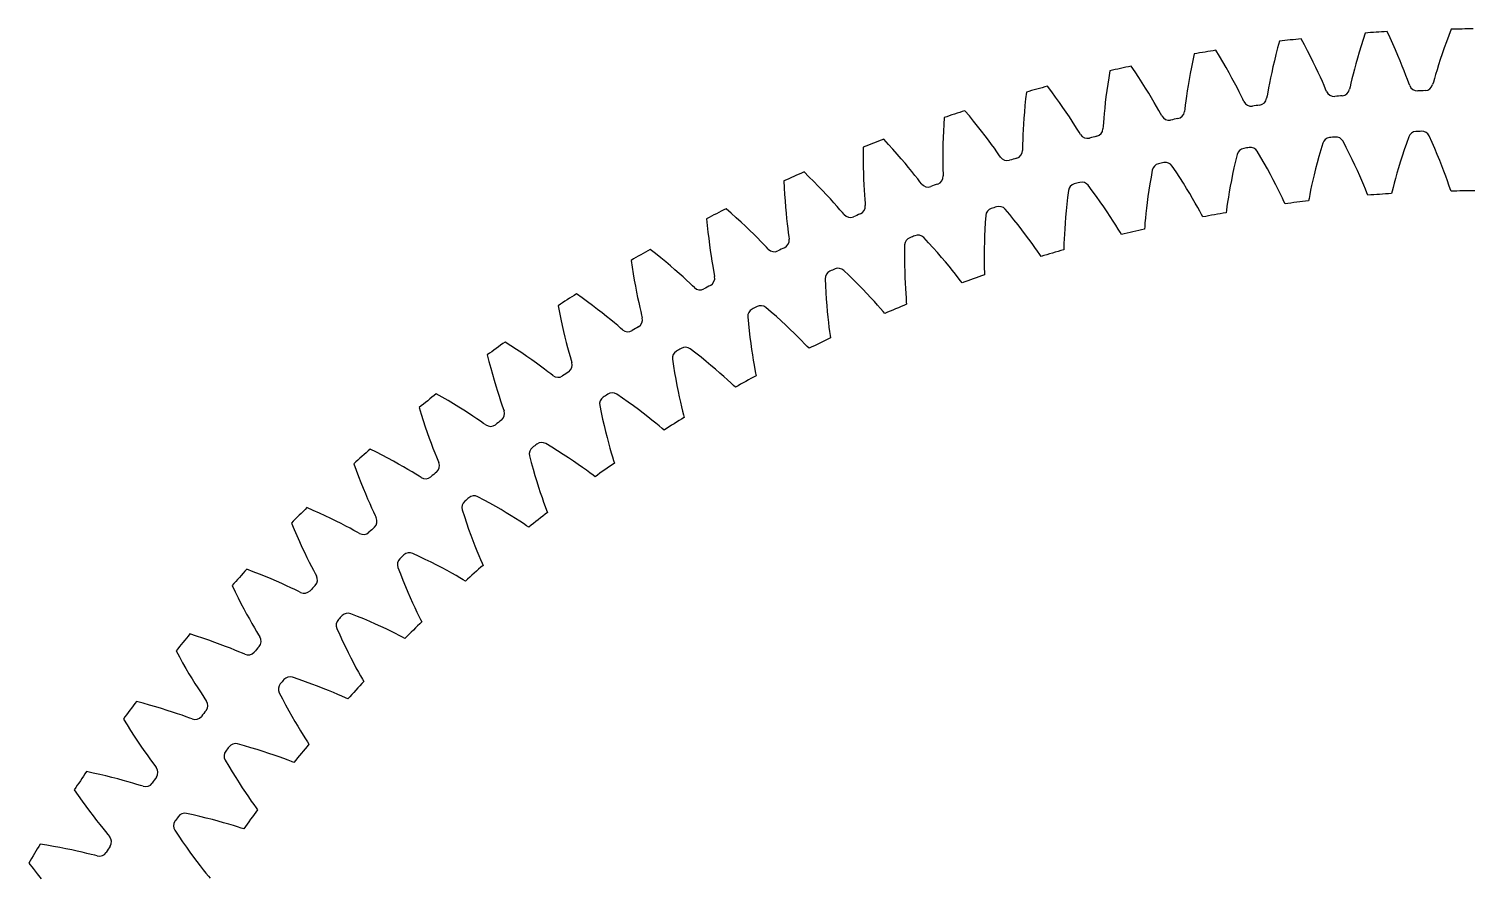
# Model space of a CAD drawing. Header units: millimetres. Extents: x -78 to 78, y -78 to 78.
# Drawn here: x -67.4 to -0.5, y 38.8 to 78.1 of the extents above; entities that cross this region are included whole.
import ezdxf

# ---------------------------------------------------------------- set-up
doc = ezdxf.new("R2010")
doc.units = ezdxf.units.MM

msp = doc.modelspace()

# ---------------------------------------------------------------- linework, layer by layer
at = {"layer": 'thin_ring_external'}
for p, q in [((-8.302713, 77.384402), (-8.454353, 77.666206)), ((-5.492479, 77.93169), (-5.591586, 77.62741)), ((-4.340589, 77.7074), (-4.477642, 77.996579)), ((-4.211136, 77.426407), (-4.340589, 77.7074)), ((-1.62059, 77.811659), (-1.728154, 77.521582)), ((-1.506076, 78.110482), (-1.62059, 77.811659)), ((-13.411935, 76.965159), (-13.479492, 76.652358)), ((-12.243176, 76.859517), (-12.409007, 77.133211)), ((-9.547994, 77.24064), (-9.625412, 76.941105)), ((-9.464553, 77.549583), (-9.547994, 77.24064)), ((-8.159081, 77.110385), (-8.302713, 77.384402)), ((-8.023526, 76.844857), (-8.159081, 77.110385)), ((-5.770371, 77.046816), (-5.850149, 76.772044)), ((-5.684198, 77.332219), (-5.770371, 77.046816)), ((-5.591586, 77.62741), (-5.684198, 77.332219)), ((-4.089316, 77.154303), (-4.211136, 77.426407)), ((-3.975192, 76.89193), (-4.089316, 77.154303)), ((-1.922491, 76.970611), (-2.009235, 76.711602)), ((-1.828787, 77.240951), (-1.922491, 76.970611)), ((-1.728154, 77.521582), (-1.828787, 77.240951)), ((-16.151698, 76.134114), (-16.331288, 76.398983)), ((-13.541515, 76.34926), (-13.598131, 76.056557)), ((-13.479492, 76.652358), (-13.541515, 76.34926)), ((-12.08574, 76.593192), (-12.243176, 76.859517)), ((-11.936804, 76.334931), (-12.08574, 76.593192)), ((-11.796517, 76.085565), (-11.936804, 76.334931)), ((-9.762544, 76.373187), (-9.822419, 76.106681)), ((-9.6969, 76.651674), (-9.762544, 76.373187)), ((-9.625412, 76.941105), (-9.6969, 76.651674)), ((-7.896155, 76.588653), (-8.023526, 76.844857)), ((-7.77713, 76.3428), (-7.896155, 76.588653)), ((-7.666702, 76.108599), (-7.77713, 76.3428)), ((-5.923554, 76.508943), (-5.990571, 76.258837)), ((-5.850149, 76.772044), (-5.923554, 76.508943)), ((-3.868877, 76.64032), (-3.975192, 76.89193)), ((-3.770551, 76.400786), (-3.868877, 76.64032)), ((-3.680516, 76.175067), (-3.770551, 76.400786)), ((-2.088936, 76.465244), (-2.161428, 76.233295)), ((-2.009235, 76.711602), (-2.088936, 76.465244)), ((-17.375823, 75.864098), (-17.422289, 75.558229)), ((-17.324326, 76.179941), (-17.375823, 75.864098)), ((-15.980869, 75.876175), (-16.151698, 76.134114)), ((-15.81894, 75.625856), (-15.980869, 75.876175)), ((-15.666103, 75.383979), (-15.81894, 75.625856)), ((-13.649469, 75.775082), (-13.695658, 75.505866)), ((-13.598131, 76.056557), (-13.649469, 75.775082)), ((-11.665094, 75.84611), (-11.796517, 76.085565)), ((-11.542852, 75.617853), (-11.665094, 75.84611)), ((-9.876579, 75.853479), (-9.925037, 75.615347)), ((-9.822419, 76.106681), (-9.876579, 75.853479)), ((-7.565259, 75.887772), (-7.666702, 76.108599)), ((-7.473439, 75.682747), (-7.565259, 75.887772)), ((-7.392374, 75.497294), (-7.473439, 75.682747)), ((-6.105021, 75.805403), (-6.151813, 75.60849)), ((-6.051125, 76.023489), (-6.105021, 75.805403)), ((-5.990571, 76.258837), (-6.051125, 76.023489)), ((-3.599284, 75.965621), (-3.680516, 76.175067)), ((-3.527794, 75.776271), (-3.599284, 75.965621)), ((-3.468074, 75.614136), (-3.527794, 75.776271)), ((-2.330308, 75.657748), (-2.363647, 75.544014)), ((-2.283174, 75.823978), (-2.330308, 75.657748)), ((-2.226389, 76.018245), (-2.283174, 75.823978)), ((-2.161428, 76.233295), (-2.226389, 76.018245)), ((-21.191521, 75.195978), (-21.226824, 74.877918)), ((-20.018082, 75.210086), (-20.210962, 75.46544)), ((-19.834305, 74.961206), (-20.018082, 75.210086)), ((-19.659806, 74.719482), (-19.834305, 74.961206)), ((-17.500785, 74.979287), (-17.533167, 74.708064)), ((-17.463886, 75.263017), (-17.500785, 74.979287)), ((-17.422289, 75.558229), (-17.463886, 75.263017)), ((-15.522625, 75.151547), (-15.666103, 75.383979)), ((-15.388887, 74.929829), (-15.522625, 75.151547)), ((-13.773055, 75.009933), (-13.804427, 74.787487)), ((-13.736819, 75.250229), (-13.773055, 75.009933)), ((-13.695658, 75.505866), (-13.736819, 75.250229)), ((-11.430266, 75.402494), (-11.542852, 75.617853)), ((-11.328096, 75.202425), (-11.430266, 75.402494)), ((-11.237667, 75.021353), (-11.328096, 75.202425)), ((-11.161723, 74.866154), (-11.237667, 75.021353)), ((-10.034337, 75.025577), (-10.055904, 74.909036)), ((-10.004403, 75.195748), (-10.034337, 75.025577)), ((-9.967726, 75.394793), (-10.004403, 75.195748)), ((-9.925037, 75.615347), (-9.967726, 75.394793)), ((-7.324453, 75.33842), (-7.392374, 75.497294)), ((-7.276899, 75.229859), (-7.324453, 75.33842)), ((-6.190397, 75.44007), (-6.217886, 75.324782)), ((-6.151813, 75.60849), (-6.190397, 75.44007)), ((-3.426126, 75.503288), (-3.468074, 75.614136)), ((-23.832242, 74.089844), (-24.037908, 74.335016)), ((-21.257611, 74.570075), (-21.284079, 74.273124)), ((-21.226824, 74.877918), (-21.257611, 74.570075)), ((-19.494818, 74.485724), (-19.659806, 74.719482)), ((-19.339659, 74.260921), (-19.494818, 74.485724)), ((-17.561221, 74.450659), (-17.58514, 74.208826)), ((-17.533167, 74.708064), (-17.561221, 74.450659)), ((-15.265452, 74.7205), (-15.388887, 74.929829)), ((-15.1532, 74.525908), (-15.265452, 74.7205)), ((-15.053643, 74.34969), (-15.1532, 74.525908)), ((-14.969873, 74.198572), (-15.053643, 74.34969)), ((-13.852099, 74.415351), (-13.867686, 74.297861)), ((-13.830892, 74.586828), (-13.852099, 74.415351)), ((-13.804427, 74.787487), (-13.830892, 74.586828)), ((-11.108688, 74.760163), (-11.161723, 74.866154)), ((-25.022445, 73.69639), (-25.037474, 73.387377)), ((-25.003429, 74.015837), (-25.022445, 73.69639)), ((-23.635996, 73.850672), (-23.832242, 74.089844)), ((-23.449382, 73.618173), (-23.635996, 73.850672)), ((-23.272673, 73.393145), (-23.449382, 73.618173)), ((-21.324935, 73.715358), (-21.339809, 73.456856)), ((-21.306443, 73.987881), (-21.324935, 73.715358)), ((-21.284079, 74.273124), (-21.306443, 73.987881)), ((-19.194775, 74.046322), (-19.339659, 74.260921)), ((-19.060812, 73.843568), (-19.194775, 74.046322)), ((-18.93877, 73.654962), (-19.060812, 73.843568)), ((-18.830346, 73.484057), (-18.93877, 73.654962)), ((-17.621298, 73.783321), (-17.633721, 73.610984)), ((-17.605113, 73.985069), (-17.621298, 73.783321)), ((-17.58514, 74.208826), (-17.605113, 73.985069)), ((-14.911496, 74.095426), (-14.969873, 74.198572)), ((-27.584225, 72.776309), (-27.802142, 73.01066)), ((-25.048745, 73.089461), (-25.056515, 72.803448)), ((-25.037474, 73.387377), (-25.048745, 73.089461)), ((-23.106239, 73.176558), (-23.272673, 73.393145)), ((-22.950585, 72.969636), (-23.106239, 73.176558)), ((-22.806444, 72.773987), (-22.950585, 72.969636)), ((-21.35987, 72.989632), (-21.365733, 72.787321)), ((-21.351348, 73.214118), (-21.35987, 72.989632)), ((-21.339809, 73.456856), (-21.351348, 73.214118)), ((-18.738969, 73.337413), (-18.830346, 73.484057)), ((-18.675401, 73.237383), (-18.738969, 73.337413)), ((-17.633721, 73.610984), (-17.643289, 73.492852)), ((-28.750106, 72.642598), (-28.752786, 72.322596)), ((-28.752786, 72.322596), (-28.752017, 72.013219)), ((-27.376024, 72.54747), (-27.584225, 72.776309)), ((-27.177781, 72.324803), (-27.376024, 72.54747)), ((-26.989813, 72.109091), (-27.177781, 72.324803)), ((-25.061067, 72.530337), (-25.062723, 72.271412)), ((-25.056515, 72.803448), (-25.061067, 72.530337)), ((-22.674932, 72.591858), (-22.806444, 72.773987)), ((-22.557922, 72.426713), (-22.674932, 72.591858)), ((-22.459177, 72.284926), (-22.557922, 72.426713)), ((-22.390585, 72.188272), (-22.459177, 72.284926)), ((-21.36934, 72.614575), (-21.372863, 72.496107)), ((-21.365733, 72.787321), (-21.36934, 72.614575)), ((-28.752017, 72.013219), (-28.748062, 71.715116)), ((-28.748062, 71.715116), (-28.741218, 71.429079)), ((-26.812536, 71.901285), (-26.989813, 72.109091)), ((-26.646521, 71.702581), (-26.812536, 71.901285)), ((-26.492578, 71.514547), (-26.646521, 71.702581)), ((-25.062723, 72.271412), (-25.061853, 72.028401)), ((-25.061853, 72.028401), (-25.058901, 71.803773)), ((-25.058901, 71.803773), (-25.054426, 71.601427)), ((-32.421777, 71.079842), (-32.408115, 70.760121)), ((-31.264245, 71.27291), (-31.493844, 71.495828)), ((-31.04463, 71.055), (-31.264245, 71.27291)), ((-30.835277, 70.842746), (-31.04463, 71.055)), ((-28.741218, 71.429079), (-28.731819, 71.156092)), ((-28.731819, 71.156092), (-28.720251, 70.897421)), ((-26.351937, 71.339371), (-26.492578, 71.514547)), ((-26.226648, 71.180415), (-26.351937, 71.339371)), ((-26.120792, 71.043855), (-26.226648, 71.180415)), ((-26.047353, 70.95083), (-26.120792, 71.043855)), ((-25.054426, 71.601427), (-25.049208, 71.428722)), ((-25.049208, 71.428722), (-25.046678, 71.310229)), ((-32.408115, 70.760121), (-32.391549, 70.451186)), ((-32.391549, 70.451186), (-32.372378, 70.153675)), ((-30.636539, 70.636913), (-30.835277, 70.842746)), ((-30.448883, 70.43843), (-30.636539, 70.636913)), ((-30.272938, 70.248462), (-30.448883, 70.43843)), ((-28.720251, 70.897421), (-28.706974, 70.654771)), ((-28.706974, 70.654771), (-28.692557, 70.430587)), ((-28.692557, 70.430587), (-28.677755, 70.228733)), ((-34.862699, 69.583567), (-35.103381, 69.794472)), ((-32.372378, 70.153675), (-32.350938, 69.868361)), ((-32.350938, 69.868361), (-32.327612, 69.596209)), ((-30.109595, 70.068533), (-30.272938, 70.248462)), ((-29.960193, 69.900767), (-30.109595, 70.068533)), ((-29.826951, 69.748416), (-29.960193, 69.900767)), ((-29.71426, 69.617439), (-29.826951, 69.748416)), ((-29.636168, 69.528285), (-29.71426, 69.617439)), ((-28.677755, 70.228733), (-28.663726, 70.05652)), ((-28.663726, 70.05652), (-28.655149, 69.938311)), ((-36.008864, 69.331648), (-35.978894, 69.013041)), ((-35.978894, 69.013041), (-35.946576, 68.705355)), ((-34.632245, 69.377156), (-34.862699, 69.583567)), ((-34.412327, 69.175868), (-34.632245, 69.377156)), ((-34.203339, 68.980451), (-34.412327, 69.175868)), ((-34.005792, 68.791809), (-34.203339, 68.980451)), ((-32.327612, 69.596209), (-32.302852, 69.338466)), ((-32.302852, 69.338466), (-32.277202, 69.096811)), ((-32.277202, 69.096811), (-32.251356, 68.873656)), ((-35.946576, 68.705355), (-35.912239, 68.409211)), ((-35.912239, 68.409211), (-35.876258, 68.125363)), ((-33.820377, 68.611072), (-34.005792, 68.791809)), ((-33.64806, 68.439719), (-33.820377, 68.611072)), ((-33.490286, 68.2798), (-33.64806, 68.439719)), ((-33.349439, 68.134452), (-33.490286, 68.2798)), ((-32.251356, 68.873656), (-32.226268, 68.67282)), ((-32.226268, 68.67282), (-32.203463, 68.501548)), ((-32.203463, 68.501548), (-32.188861, 68.383932)), ((-38.370201, 67.712689), (-38.621338, 67.911029)), ((-38.129508, 67.518314), (-38.370201, 67.712689)), ((-35.876258, 68.125363), (-35.839066, 67.854758)), ((-35.839066, 67.854758), (-35.801178, 67.598615)), ((-35.801178, 67.598615), (-35.763222, 67.358585)), ((-33.230207, 68.0094), (-33.349439, 68.134452)), ((-33.147664, 67.924349), (-33.230207, 68.0094)), ((-39.502007, 67.402574), (-39.455809, 67.085914)), ((-39.455809, 67.085914), (-39.407822, 66.780279)), ((-37.899599, 67.328518), (-38.129508, 67.518314)), ((-37.680905, 67.144027), (-37.899599, 67.328518)), ((-37.473984, 66.965718), (-37.680905, 67.144027)), ((-37.279582, 66.794684), (-37.473984, 66.965718)), ((-35.763222, 67.358585), (-35.726016, 67.13704)), ((-35.726016, 67.13704), (-35.690705, 66.937748)), ((-35.690705, 66.937748), (-35.659185, 66.767864)), ((-39.407822, 66.780279), (-39.358408, 66.486274)), ((-39.358408, 66.486274), (-39.307981, 66.204635)), ((-37.09874, 66.632353), (-37.279582, 66.794684)), ((-36.933007, 66.480699), (-37.09874, 66.632353)), ((-36.784922, 66.342732), (-36.933007, 66.480699)), ((-36.659461, 66.223931), (-36.784922, 66.342732)), ((-35.659185, 66.767864), (-35.638597, 66.651146)), ((-41.7776, 65.665157), (-42.038536, 65.850415)), ((-41.527295, 65.483325), (-41.7776, 65.665157)), ((-39.307981, 66.204635), (-39.257021, 65.936281)), ((-39.257021, 65.936281), (-39.206102, 65.682408)), ((-39.206102, 65.682408), (-39.155941, 65.444628)), ((-36.572683, 66.143206), (-36.659461, 66.223931)), ((-42.892095, 65.297656), (-42.829787, 64.983767)), ((-42.829787, 64.983767), (-42.766257, 64.680982)), ((-41.287995, 65.305516), (-41.527295, 65.483325)), ((-41.060166, 65.132432), (-41.287995, 65.305516)), ((-40.844411, 64.964921), (-41.060166, 65.132432)), ((-40.641529, 64.804037), (-40.844411, 64.964921)), ((-39.155941, 65.444628), (-39.107471, 65.225272)), ((-39.107471, 65.225272), (-39.06203, 65.028043)), ((-39.06203, 65.028043), (-39.021876, 64.85999)), ((-42.766257, 64.680982), (-42.701896, 64.389883)), ((-42.701896, 64.389883), (-42.637154, 64.111186)), ((-40.452635, 64.651152), (-40.641529, 64.804037)), ((-40.279374, 64.508158), (-40.452635, 64.651152)), ((-40.124438, 64.377932), (-40.279374, 64.508158)), ((-39.993074, 64.265692), (-40.124438, 64.377932)), ((-39.902287, 64.189503), (-39.993074, 64.265692)), ((-39.021876, 64.85999), (-38.995356, 64.744476)), ((-45.076005, 63.446311), (-45.34606, 63.618004)), ((-42.637154, 64.111186), (-42.572558, 63.845784)), ((-42.572558, 63.845784), (-42.508743, 63.594842)), ((-42.508743, 63.594842), (-42.446506, 63.359934)), ((-46.170282, 63.022383), (-46.092028, 62.712085)), ((-44.816743, 63.277498), (-45.076005, 63.446311)), ((-44.568676, 63.112139), (-44.816743, 63.277498)), ((-44.332306, 62.950914), (-44.568676, 63.112139)), ((-44.108279, 62.794638), (-44.332306, 62.950914)), ((-42.446506, 63.359934), (-42.386898, 63.143339)), ((-42.386898, 63.143339), (-42.331446, 62.948687)), ((-42.331446, 62.948687), (-42.282764, 62.782904)), ((-46.092028, 62.712085), (-46.01312, 62.412939)), ((-46.01312, 62.412939), (-45.933979, 62.125506)), ((-43.897448, 62.644323), (-44.108279, 62.794638)), ((-43.700993, 62.501282), (-43.897448, 62.644323)), ((-43.520657, 62.367322), (-43.700993, 62.501282)), ((-43.359273, 62.245177), (-43.520657, 62.367322)), ((-43.222349, 62.139791), (-43.359273, 62.245177)), ((-42.282764, 62.782904), (-42.25038, 62.668894)), ((-45.933979, 62.125506), (-45.855091, 61.850478)), ((-45.855091, 61.850478), (-45.777028, 61.588721)), ((-45.777028, 61.588721), (-45.700483, 61.341364)), ((-43.127791, 62.068337), (-43.222349, 62.139791)), ((-48.256812, 61.061942), (-48.535282, 61.219621)), ((-47.989268, 60.906586), (-48.256812, 61.061942)), ((-47.733082, 60.75411), (-47.989268, 60.906586)), ((-45.700483, 61.341364), (-45.626332, 61.109941)), ((-45.626332, 61.109941), (-45.555744, 60.896672)), ((-49.328015, 60.582692), (-49.23402, 60.276794)), ((-49.23402, 60.276794), (-49.13994, 59.982067)), ((-47.488788, 60.605165), (-47.733082, 60.75411)), ((-47.257074, 60.460531), (-47.488788, 60.605165)), ((-47.038842, 60.321177), (-47.257074, 60.460531)), ((-46.83534, 60.188354), (-47.038842, 60.321177)), ((-45.555744, 60.896672), (-45.490425, 60.705105)), ((-45.490425, 60.705105), (-45.433341, 60.542024)), ((-45.433341, 60.542024), (-45.395178, 60.429817)), ((-49.13994, 59.982067), (-49.046226, 59.699051)), ((-49.046226, 59.699051), (-48.953398, 59.428409)), ((-46.648399, 60.063777), (-46.83534, 60.188354)), ((-46.480989, 59.950031), (-46.648399, 60.063777)), ((-46.338863, 59.851774), (-46.480989, 59.950031)), ((-46.24078, 59.785242), (-46.338863, 59.851774)), ((-48.953398, 59.428409), (-48.862071, 59.17098)), ((-48.862071, 59.17098), (-48.772996, 58.927854)), ((-48.772996, 58.927854), (-48.687125, 58.700519)), ((-51.311723, 58.518268), (-51.597881, 58.661523)), ((-51.036596, 58.376776), (-51.311723, 58.518268)), ((-50.772957, 58.23758), (-51.036596, 58.376776)), ((-50.521378, 58.101303), (-50.772957, 58.23758)), ((-48.687125, 58.700519), (-48.605739, 58.491132)), ((-48.605739, 58.491132), (-48.530724, 58.303151)), ((-48.530724, 58.303151), (-48.465388, 58.143197)), ((-52.357058, 57.984947), (-52.247566, 57.684248)), ((-52.247566, 57.684248), (-52.13856, 57.394709)), ((-50.282581, 57.968689), (-50.521378, 58.101303)), ((-50.057518, 57.840661), (-50.282581, 57.968689)), ((-49.847499, 57.718402), (-50.057518, 57.840661)), ((-49.654441, 57.603532), (-49.847499, 57.718402)), ((-49.481441, 57.498483), (-49.654441, 57.603532)), ((-48.465388, 58.143197), (-48.421544, 58.033085)), ((-52.13856, 57.394709), (-52.030517, 57.116847)), ((-52.030517, 57.116847), (-51.923991, 56.851299)), ((-49.334484, 57.407611), (-49.481441, 57.498483)), ((-49.233131, 57.346174), (-49.334484, 57.407611)), ((-51.923991, 56.851299), (-51.819639, 56.598868)), ((-51.819639, 56.598868), (-51.718266, 56.360608)), ((-51.718266, 56.360608), (-51.620899, 56.137954)), ((-54.232768, 55.821928), (-54.525867, 55.950384)), ((-53.950774, 55.694668), (-54.232768, 55.821928)), ((-53.680372, 55.569115), (-53.950774, 55.694668)), ((-53.422163, 55.445861), (-53.680372, 55.569115)), ((-51.620899, 56.137954), (-51.528927, 55.932996)), ((-51.528927, 55.932996), (-51.444412, 55.74909)), ((-51.444412, 55.74909), (-51.370993, 55.592681)), ((-51.370993, 55.592681), (-51.321585, 55.484951)), ((-55.249507, 55.235927), (-55.124804, 54.941211)), ((-55.124804, 54.941211), (-55.001156, 54.657615)), ((-53.176905, 55.325614), (-53.422163, 55.445861)), ((-52.945599, 55.209244), (-53.176905, 55.325614)), ((-52.729612, 55.097869), (-52.945599, 55.209244)), ((-52.53094, 54.993006), (-52.729612, 55.097869)), ((-52.352802, 54.896928), (-52.53094, 54.993006)), ((-52.201396, 54.813678), (-52.352802, 54.896928)), ((-55.001156, 54.657615), (-54.879067, 54.385632)), ((-54.879067, 54.385632), (-54.75912, 54.12587)), ((-52.097039, 54.757496), (-52.201396, 54.813678)), ((-54.75912, 54.12587), (-54.642015, 53.879097)), ((-54.642015, 53.879097), (-54.528608, 53.646323)), ((-54.528608, 53.646323), (-54.42, 53.428931)), ((-57.012325, 52.979954), (-57.311601, 53.093277)), ((-56.724201, 52.867259), (-57.012325, 52.979954)), ((-54.42, 53.428931), (-54.317683, 53.228937)), ((-54.317683, 53.228937), (-54.223887, 53.049586)), ((-54.223887, 53.049586), (-54.142578, 52.89713)), ((-54.142578, 52.89713), (-54.087734, 52.792063)), ((-57.997816, 52.342802), (-57.858228, 52.054838)), ((-56.447741, 52.755677), (-56.724201, 52.867259)), ((-56.183575, 52.645768), (-56.447741, 52.755677)), ((-55.932498, 52.538201), (-56.183575, 52.645768)), ((-55.695551, 52.433793), (-55.932498, 52.538201)), ((-55.474159, 52.333591), (-55.695551, 52.433793)), ((-55.270392, 52.23901), (-55.474159, 52.333591)), ((-55.087581, 52.152152), (-55.270392, 52.23901)), ((-57.858228, 52.054838), (-57.720261, 51.777926)), ((-57.720261, 51.777926), (-57.584443, 51.512532)), ((-54.932122, 52.076743), (-55.087581, 52.152152)), ((-54.825032, 52.025963), (-54.932122, 52.076743)), ((-57.584443, 51.512532), (-57.451389, 51.259232)), ((-57.451389, 51.259232), (-57.321836, 51.018761)), ((-57.321836, 51.018761), (-57.196692, 50.792082)), ((-57.196692, 50.792082), (-57.077125, 50.580519)), ((-57.077125, 50.580519), (-56.96473, 50.38601)), ((-56.96473, 50.38601), (-56.861899, 50.211682)), ((-56.861899, 50.211682), (-56.772911, 50.063576)), ((-59.643143, 49.999761), (-59.947815, 50.097655)), ((-59.349641, 49.901926), (-59.643143, 49.999761)), ((-59.067845, 49.804605), (-59.349641, 49.901926)), ((-58.798411, 49.708328), (-59.067845, 49.804605)), ((-58.542169, 49.613721), (-58.798411, 49.708328)), ((-58.3002, 49.521548), (-58.542169, 49.613721)), ((-56.772911, 50.063576), (-56.712773, 49.961447)), ((-60.594816, 49.313121), (-60.440706, 49.03266)), ((-60.440706, 49.03266), (-60.28878, 48.763154)), ((-58.07398, 49.432782), (-58.3002, 49.521548)), ((-57.86565, 49.348728), (-58.07398, 49.432782)), ((-57.678642, 49.271318), (-57.86565, 49.348728)), ((-57.519535, 49.203945), (-57.678642, 49.271318)), ((-57.409992, 49.158699), (-57.519535, 49.203945)), ((-60.28878, 48.763154), (-60.139588, 48.505041)), ((-60.139588, 48.505041), (-59.993774, 48.258865)), ((-59.993774, 48.258865), (-59.852111, 48.025323)), ((-59.852111, 48.025323), (-59.715556, 47.805329)), ((-59.715556, 47.805329), (-59.585342, 47.600147)), ((-59.585342, 47.600147), (-59.463162, 47.411631)), ((-62.11836, 46.889125), (-62.427633, 46.971335)), ((-61.820245, 46.806403), (-62.11836, 46.889125)), ((-59.463162, 47.411631), (-59.351564, 47.242782)), ((-59.351564, 47.242782), (-59.25513, 47.099413)), ((-59.25513, 47.099413), (-59.189856, 47.000488)), ((-61.533847, 46.723598), (-61.820245, 46.806403)), ((-61.259848, 46.641205), (-61.533847, 46.723598)), ((-60.99911, 46.559805), (-61.259848, 46.641205)), ((-60.752751, 46.480108), (-60.99911, 46.559805)), ((-60.522293, 46.403007), (-60.752751, 46.480108)), ((-60.309943, 46.329701), (-60.522293, 46.403007)), ((-60.119226, 46.261941), (-60.309943, 46.329701)), ((-59.956887, 46.202779), (-60.119226, 46.261941)), ((-59.845176, 46.163186), (-59.956887, 46.202779)), ((-63.033731, 46.154787), (-62.865501, 45.882561)), ((-62.865501, 45.882561), (-62.700012, 45.621164)), ((-62.700012, 45.621164), (-62.537835, 45.371006)), ((-62.537835, 45.371006), (-62.379642, 45.132597)), ((-62.379642, 45.132597), (-62.226239, 44.906592)), ((-62.226239, 44.906592), (-62.078629, 44.693858)), ((-62.078629, 44.693858), (-61.938109, 44.495593)), ((-61.938109, 44.495593), (-61.806462, 44.313561)), ((-61.806462, 44.313561), (-61.686388, 44.15063)), ((-64.431516, 43.656161), (-64.744584, 43.722471)), ((-64.129567, 43.588769), (-64.431516, 43.656161)), ((-63.839314, 43.520695), (-64.129567, 43.588769)), ((-63.561466, 43.4524), (-63.839314, 43.520695)), ((-61.686388, 44.15063), (-61.582759, 44.012372)), ((-61.582759, 44.012372), (-61.512519, 43.916909)), ((-65.308198, 42.876041), (-65.126287, 42.61276)), ((-63.296911, 43.384419), (-63.561466, 43.4524)), ((-63.046804, 43.317405), (-63.296911, 43.384419)), ((-62.81271, 43.252173), (-63.046804, 43.317405)), ((-62.596894, 43.189805), (-62.81271, 43.252173)), ((-62.402966, 43.131872), (-62.596894, 43.189805)), ((-62.237818, 43.081076), (-62.402966, 43.131872)), ((-62.124232, 43.047239), (-62.237818, 43.081076)), ((-65.126287, 42.61276), (-64.947667, 42.360154)), ((-64.947667, 42.360154), (-64.772929, 42.118603)), ((-64.772929, 42.118603), (-64.602768, 41.888582)), ((-64.602768, 41.888582), (-64.438026, 41.670705)), ((-64.438026, 41.670705), (-64.279746, 41.465786)), ((-64.279746, 41.465786), (-64.129285, 41.274954)), ((-64.129285, 41.274954), (-63.988516, 41.099882)), ((-63.988516, 41.099882), (-63.860279, 40.943295)), ((-63.860279, 40.943295), (-63.749726, 40.810508)), ((-66.576579, 40.309302), (-66.892623, 40.359541)), ((-66.271582, 40.257416), (-66.576579, 40.309302)), ((-65.978232, 40.204252), (-66.271582, 40.257416)), ((-65.697259, 40.150232), (-65.978232, 40.204252)), ((-63.749726, 40.810508), (-63.674703, 40.718756)), ((-67.412283, 39.485437), (-67.217167, 39.231788)), ((-65.429578, 40.095849), (-65.697259, 40.150232)), ((-65.176376, 40.041693), (-65.429578, 40.095849)), ((-64.939256, 39.988499), (-65.176376, 40.041693)), ((-64.720537, 39.937232), (-64.939256, 39.988499)), ((-64.523904, 39.889276), (-64.720537, 39.937232)), ((-64.356378, 39.84698), (-64.523904, 39.889276)), ((-64.241212, 39.818986), (-64.356378, 39.84698)), ((-67.217167, 39.231788), (-67.025881, 38.988631)), ((-67.025881, 38.988631), (-66.839037, 38.756317))]:
    msp.add_line(p, q, dxfattribs=at)
for centre, radius, start, end in [((0, 0), 78.125, 96.21247, 96.958262), ((0, 0), 78.125, 93.28564, 94.031433), ((0, 0), 78.125, 90.358811, 91.104604), ((0, 0), 78.125, 99.139299, 99.885091), ((0, 0), 78.125, 102.066128, 102.811921), ((0, 0), 78.125, 104.992957, 105.73875), ((-6.928938, 75.369672), 0.375, 201.890632, 275.252592), ((0, 0), 75.3125, 94.991311, 95.252592), ((-6.585165, 75.400486), 0.375, 274.991311, 348.353271), ((-3.071479, 75.625152), 0.375, 198.963802, 272.325762), ((0, 0), 75.3125, 92.064482, 92.325762), ((-2.726582, 75.638373), 0.375, 272.064482, 345.426442), ((0, 0), 78.125, 107.919787, 108.665579), ((-14.240771, 74.335712), 0.375, 280.844969, 354.206929), ((-10.76832, 74.917561), 0.375, 204.817461, 278.179421), ((0, 0), 75.3125, 97.91814, 98.179421), ((-10.426569, 74.965888), 0.375, 277.91814, 351.2801), ((-14.579608, 74.269999), 0.375, 207.74429, 281.10625), ((0, 0), 75.3125, 100.844969, 101.10625), ((0, 0), 78.125, 110.846616, 111.592408), ((-18.35286, 73.428674), 0.375, 210.671119, 284.033079), ((0, 0), 75.3125, 103.771799, 104.033079), ((-18.01782, 73.511603), 0.375, 283.771799, 357.133759), ((-21.747863, 72.495711), 0.375, 286.698628, 0.060588), ((-22.078232, 72.395783), 0.375, 213.597949, 286.959909), ((0, 0), 75.3125, 106.698628, 106.959909), ((0, 0), 78.125, 113.773445, 114.519238), ((-25.746004, 71.174019), 0.375, 216.524778, 289.886738), ((-25.421168, 71.290686), 0.375, 289.625457, 2.987417), ((0, 0), 75.3125, 109.625457, 109.886738), ((0, 0), 78.125, 116.700274, 117.446067), ((-29.028153, 69.899671), 0.375, 292.552286, 5.914247), ((-29.346607, 69.76657), 0.375, 219.451607, 292.813567), ((0, 0), 75.3125, 112.552286, 112.813567), ((-32.559406, 68.326296), 0.375, 295.479116, 8.841076), ((0, 0), 78.125, 119.627104, 120.372896), ((-32.870649, 68.177108), 0.375, 222.378436, 295.740397), ((0, 0), 75.3125, 115.479116, 115.740397), ((-36.005715, 66.574666), 0.375, 298.405945, 11.767905), ((0, 0), 78.125, 122.553933, 123.299726), ((-36.308934, 66.40978), 0.375, 225.305266, 298.667226), ((0, 0), 75.3125, 118.405945, 118.667226), ((0, 0), 75.3125, 121.332774, 121.594055), ((-39.35809, 64.64935), 0.375, 301.332774, 14.694734), ((0, 0), 78.125, 125.480762, 126.226555), ((-39.652494, 64.469197), 0.375, 228.232095, 301.594055), ((0, 0), 75.3125, 124.259603, 124.520884), ((-42.607784, 62.555371), 0.375, 304.259603, 17.621564), ((-42.892605, 62.360421), 0.375, 231.158924, 304.520884), ((0, 0), 78.125, 128.407592, 129.153384), ((-45.746319, 60.298192), 0.375, 307.186433, 20.548393), ((-46.020814, 60.088953), 0.375, 234.085753, 307.447714), ((0, 0), 75.3125, 127.186433, 127.447714), ((0, 0), 78.125, 131.334421, 132.080213), ((0, 0), 75.3125, 130.113262, 130.374543), ((-48.765507, 57.883703), 0.375, 310.113262, 23.475222), ((-49.028961, 57.66072), 0.375, 237.012583, 310.374543), ((0, 0), 78.125, 134.26125, 135.007043), ((0, 0), 75.3125, 133.040091, 133.301372), ((-51.657471, 55.318201), 0.375, 313.040091, 26.402051), ((-51.909196, 55.082057), 0.375, 239.939412, 313.301372), ((0, 0), 78.125, 137.188079, 137.933872), ((0, 0), 75.3125, 135.966921, 136.228201), ((-54.414667, 52.60838), 0.375, 315.966921, 29.328881), ((-54.654006, 52.359692), 0.375, 242.866241, 316.228201), ((0, 0), 78.125, 140.114909, 140.860701), ((-57.029901, 49.76131), 0.375, 318.89375, 32.25571), ((-57.25623, 49.500725), 0.375, 245.793071, 319.155031), ((0, 0), 75.3125, 138.89375, 139.155031), ((0, 0), 78.125, 143.041738, 143.78753), ((-59.496351, 46.784419), 0.375, 321.820579, 35.182539), ((-59.709079, 46.512618), 0.375, 248.7199, 322.08186), ((0, 0), 75.3125, 141.820579, 142.08186), ((0, 0), 78.125, 145.968567, 146.71436), ((-61.807582, 43.685472), 0.375, 324.747408, 38.109368), ((-62.006153, 43.403163), 0.375, 251.646729, 325.008689), ((0, 0), 75.3125, 144.747408, 145.008689), ((0, 0), 78.125, 148.895396, 149.641189), ((0, 0), 75.3125, 147.674238, 147.935518), ((-63.957563, 40.472555), 0.375, 327.674238, 41.036198), ((-64.141461, 40.180475), 0.375, 254.573558, 327.935518)]:
    msp.add_arc(centre, radius, start, end, dxfattribs=at)
at = {"layer": 'thin_ring_internal'}
for p, q in [((-3.472448, 73.12698), (-3.580806, 72.820222)), ((-2.392485, 72.868944), (-2.525592, 73.165802)), ((-11.426633, 72.312137), (-11.500892, 71.995392)), ((-10.324971, 72.173416), (-10.489658, 72.453987)), ((-7.552118, 72.516015), (-7.638089, 72.21313)), ((-7.460673, 72.828233), (-7.552118, 72.516015)), ((-6.368231, 72.629557), (-6.51735, 72.918703)), ((-6.22626, 72.348533), (-6.368231, 72.629557)), ((-6.09264, 72.076246), (-6.22626, 72.348533)), ((-3.683189, 72.522484), (-3.778488, 72.234538)), ((-3.580806, 72.820222), (-3.683189, 72.522484)), ((-2.266073, 72.580586), (-2.392485, 72.868944)), ((-2.147521, 72.301408), (-2.266073, 72.580586)), ((-2.036861, 72.032269), (-2.147521, 72.301408)), ((-14.250898, 71.50188), (-14.430661, 71.773039)), ((-11.570194, 71.688264), (-11.633522, 71.391642)), ((-11.500892, 71.995392), (-11.570194, 71.688264)), ((-10.167866, 71.900564), (-10.324971, 72.173416)), ((-10.019576, 71.635979), (-10.167866, 71.900564)), ((-9.880224, 71.380514), (-10.019576, 71.635979)), ((-7.790504, 71.638709), (-7.85711, 71.369086)), ((-7.717521, 71.92041), (-7.790504, 71.638709)), ((-7.638089, 72.21313), (-7.717521, 71.92041)), ((-5.967447, 71.813552), (-6.09264, 72.076246)), ((-5.850809, 71.561502), (-5.967447, 71.813552)), ((-3.947976, 71.69166), (-4.022159, 71.439133)), ((-3.866745, 71.957244), (-3.947976, 71.69166)), ((-3.778488, 72.234538), (-3.866745, 71.957244)), ((-1.934161, 71.774227), (-2.036861, 72.032269)), ((-1.839554, 71.52862), (-1.934161, 71.774227)), ((-15.467769, 70.949452), (-15.514804, 70.649815)), ((-15.415342, 71.259906), (-15.467769, 70.949452)), ((-15.358492, 71.580234), (-15.415342, 71.259906)), ((-14.079127, 71.238015), (-14.250898, 71.50188)), ((-13.916609, 70.981923), (-14.079127, 71.238015)), ((-13.763515, 70.734449), (-13.916609, 70.981923)), ((-11.691012, 71.106377), (-11.742796, 70.833518)), ((-11.633522, 71.391642), (-11.691012, 71.106377)), ((-9.749996, 71.13521), (-9.880224, 71.380514)), ((-9.629168, 70.901386), (-9.749996, 71.13521)), ((-7.917392, 71.112885), (-7.971356, 70.871901)), ((-7.85711, 71.369086), (-7.917392, 71.112885)), ((-5.742931, 71.321429), (-5.850809, 71.561502)), ((-5.644148, 71.095094), (-5.742931, 71.321429)), ((-5.555028, 70.884981), (-5.644148, 71.095094)), ((-4.148882, 70.981164), (-4.200701, 70.782224)), ((-4.089202, 71.201455), (-4.148882, 70.981164)), ((-4.022159, 71.439133), (-4.089202, 71.201455)), ((-1.753279, 71.297229), (-1.839554, 71.52862)), ((-1.675765, 71.082563), (-1.753279, 71.297229)), ((-1.607835, 70.888532), (-1.675765, 71.082563)), ((-19.283787, 70.311752), (-19.319181, 69.998899)), ((-19.244514, 70.634707), (-19.283787, 70.311752)), ((-18.134295, 70.616955), (-18.328597, 70.877893)), ((-17.94837, 70.362864), (-18.134295, 70.616955)), ((-17.77211, 70.116029), (-17.94837, 70.362864)), ((-15.55663, 70.361835), (-15.593436, 70.086556)), ((-15.514804, 70.649815), (-15.55663, 70.361835)), ((-13.620085, 70.496623), (-13.763515, 70.734449)), ((-13.486669, 70.269746), (-13.620085, 70.496623)), ((-13.363793, 70.055534), (-13.486669, 70.269746)), ((-11.82972, 70.330836), (-11.86502, 70.105351)), ((-11.788997, 70.574408), (-11.82972, 70.330836)), ((-11.742796, 70.833518), (-11.788997, 70.574408)), ((-9.518174, 70.680784), (-9.629168, 70.901386)), ((-9.417712, 70.475851), (-9.518174, 70.680784)), ((-9.329026, 70.290386), (-9.417712, 70.475851)), ((-9.25473, 70.131428), (-9.329026, 70.290386)), ((-8.093167, 70.274944), (-8.115121, 70.157219)), ((-8.059795, 70.447206), (-8.093167, 70.274944)), ((-8.018917, 70.648679), (-8.059795, 70.447206)), ((-7.971356, 70.871901), (-8.018917, 70.648679)), ((-5.476602, 70.69495), (-5.555028, 70.884981)), ((-5.411097, 70.532171), (-5.476602, 70.69495)), ((-5.367169, 70.420765), (-5.411097, 70.532171)), ((-4.243431, 70.612042), (-4.271781, 70.495691)), ((-4.200701, 70.782224), (-4.243431, 70.612042)), ((-1.551317, 70.722419), (-1.607835, 70.888532)), ((-1.513537, 70.60878), (-1.551317, 70.722419)), ((-21.963571, 69.521281), (-22.171833, 69.771219)), ((-19.349784, 69.69714), (-19.375821, 69.407306)), ((-19.319181, 69.998899), (-19.349784, 69.69714)), ((-17.60573, 69.877285), (-17.77211, 70.116029)), ((-17.449526, 69.647646), (-17.60573, 69.877285)), ((-17.30392, 69.428394), (-17.449526, 69.647646)), ((-15.625418, 69.825309), (-15.652779, 69.579877)), ((-15.593436, 70.086556), (-15.625418, 69.825309)), ((-13.25229, 69.856394), (-13.363793, 70.055534)), ((-13.153608, 69.676048), (-13.25229, 69.856394)), ((-13.070742, 69.521384), (-13.153608, 69.676048)), ((-11.91875, 69.728119), (-11.934242, 69.609371)), ((-11.894835, 69.901946), (-11.91875, 69.728119)), ((-11.86502, 70.105351), (-11.894835, 69.901946)), ((-9.204783, 70.022586), (-9.25473, 70.131428)), ((-23.094681, 69.153761), (-23.112938, 68.839441)), ((-23.073103, 69.478378), (-23.094681, 69.153761)), ((-21.764048, 69.277722), (-21.963571, 69.521281)), ((-21.574572, 69.040881), (-21.764048, 69.277722)), ((-21.395402, 68.811579), (-21.574572, 69.040881)), ((-19.397539, 69.130428), (-19.415208, 68.867824)), ((-19.375821, 69.407306), (-19.397539, 69.130428)), ((-17.169529, 69.221211), (-17.30392, 69.428394)), ((-17.047317, 69.028457), (-17.169529, 69.221211)), ((-16.938935, 68.85377), (-17.047317, 69.028457)), ((-15.708763, 68.973197), (-15.717747, 68.85378)), ((-15.694376, 69.148071), (-15.708763, 68.973197)), ((-15.675714, 69.3528), (-15.694376, 69.148071)), ((-15.652779, 69.579877), (-15.675714, 69.3528)), ((-13.014926, 69.415433), (-13.070742, 69.521384)), ((-25.7273, 68.218128), (-25.9489, 68.45632)), ((-23.127017, 68.536461), (-23.137187, 68.245639)), ((-23.112938, 68.839441), (-23.127017, 68.536461)), ((-21.226891, 68.590813), (-21.395402, 68.811579)), ((-21.069529, 68.379839), (-21.226891, 68.590813)), ((-20.924025, 68.180305), (-21.069529, 68.379839)), ((-19.439624, 68.393274), (-19.447078, 68.187831)), ((-19.429125, 68.621264), (-19.439624, 68.393274)), ((-19.415208, 68.867824), (-19.429125, 68.621264)), ((-16.847746, 68.703862), (-16.938935, 68.85377)), ((-16.786227, 68.601117), (-16.847746, 68.703862)), ((-26.836652, 67.789387), (-26.837717, 67.47454)), ((-26.832833, 68.114699), (-26.836652, 67.789387)), ((-25.514774, 67.985829), (-25.7273, 68.218128)), ((-25.312647, 67.759688), (-25.514774, 67.985829)), ((-25.121222, 67.540512), (-25.312647, 67.759688)), ((-23.147054, 67.704811), (-23.147486, 67.457859)), ((-23.143753, 67.967987), (-23.147054, 67.704811)), ((-23.137187, 68.245639), (-23.143753, 67.967987)), ((-20.791469, 67.994512), (-20.924025, 68.180305)), ((-20.673709, 67.826004), (-20.791469, 67.994512)), ((-20.57447, 67.6813), (-20.673709, 67.826004)), ((-20.507432, 67.582068), (-20.57447, 67.6813)), ((-19.451895, 68.012432), (-19.454344, 67.892703)), ((-19.447078, 68.187831), (-19.451895, 68.012432)), ((-29.414248, 66.711386), (-29.648525, 66.937121)), ((-26.837717, 67.47454), (-26.835229, 67.171243)), ((-26.835229, 67.171243), (-26.829503, 66.880299)), ((-24.940907, 67.329278), (-25.121222, 67.540512)), ((-24.772259, 67.127213), (-24.940907, 67.329278)), ((-24.616075, 66.935922), (-24.772259, 67.127213)), ((-24.473571, 66.757645), (-24.616075, 66.935922)), ((-23.147486, 67.457859), (-23.14552, 67.229635)), ((-23.14552, 67.229635), (-23.141743, 67.024091)), ((-23.141743, 67.024091), (-23.136974, 66.848692)), ((-30.512484, 66.547738), (-30.498532, 66.222704)), ((-29.189354, 66.491039), (-29.414248, 66.711386)), ((-28.975179, 66.276274), (-29.189354, 66.491039)), ((-28.772071, 66.067879), (-28.975179, 66.276274)), ((-26.829503, 66.880299), (-26.820896, 66.602703)), ((-26.820896, 66.602703), (-26.809821, 66.339739)), ((-26.809821, 66.339739), (-26.796766, 66.093132)), ((-24.346784, 66.59582), (-24.473571, 66.757645)), ((-24.239791, 66.45675), (-24.346784, 66.59582)), ((-24.167435, 66.361327), (-24.239791, 66.45675)), ((-23.136974, 66.848692), (-23.132881, 66.729007)), ((-30.498532, 66.222704), (-30.482402, 65.908268)), ((-30.482402, 65.908268), (-30.463354, 65.60556)), ((-30.463354, 65.60556), (-30.441749, 65.315362)), ((-28.580489, 65.866807), (-28.772071, 66.067879)), ((-28.401058, 65.674252), (-28.580489, 65.866807)), ((-28.234661, 65.491776), (-28.401058, 65.674252)), ((-26.796766, 66.093132), (-26.78234, 65.865357)), ((-26.78234, 65.865357), (-26.767344, 65.660326)), ((-26.767344, 65.660326), (-26.753004, 65.485448)), ((-33.013413, 65.00555), (-33.259667, 65.218154)), ((-32.776821, 64.797813), (-33.013413, 65.00555)), ((-30.441749, 65.315362), (-30.417995, 65.038651)), ((-30.417995, 65.038651), (-30.392576, 64.776684)), ((-28.082635, 65.321547), (-28.234661, 65.491776)), ((-27.9472, 65.166887), (-28.082635, 65.321547)), ((-27.832772, 65.033868), (-27.9472, 65.166887)), ((-27.755312, 64.942538), (-27.832772, 65.033868)), ((-26.753004, 65.485448), (-26.742381, 65.366166)), ((-34.101073, 64.782173), (-34.069392, 64.458386)), ((-34.069392, 64.458386), (-34.036115, 64.1453)), ((-32.551237, 64.595065), (-32.776821, 64.797813)), ((-32.337052, 64.398072), (-32.551237, 64.595065)), ((-32.134776, 64.207762), (-32.337052, 64.398072)), ((-30.392576, 64.776684), (-30.366074, 64.531158)), ((-30.366074, 64.531158), (-30.33923, 64.30451)), ((-30.33923, 64.30451), (-30.313061, 64.100604)), ((-34.036115, 64.1453), (-34.000565, 63.844084)), ((-34.000565, 63.844084), (-33.963144, 63.555499)), ((-31.945097, 64.025294), (-32.134776, 64.207762)), ((-31.768984, 63.852177), (-31.945097, 64.025294)), ((-31.607888, 63.690504), (-31.768984, 63.852177)), ((-31.464209, 63.54347), (-31.607888, 63.690504)), ((-30.313061, 64.100604), (-30.289192, 63.926771)), ((-30.289192, 63.926771), (-30.272071, 63.808246)), ((-36.514052, 63.105712), (-36.77155, 63.304552)), ((-36.266469, 62.911206), (-36.514052, 63.105712)), ((-36.03015, 62.721079), (-36.266469, 62.911206)), ((-33.963144, 63.555499), (-33.924316, 63.280498)), ((-33.924316, 63.280498), (-33.884628, 63.02031)), ((-33.884628, 63.02031), (-33.844758, 62.776597)), ((-31.342688, 63.416899), (-31.464209, 63.54347)), ((-31.260357, 63.329935), (-31.342688, 63.416899)), ((-37.587891, 62.823273), (-37.538575, 62.501698)), ((-37.538575, 62.501698), (-37.488251, 62.190897)), ((-35.805527, 62.536076), (-36.03015, 62.721079)), ((-35.59316, 62.357097), (-35.805527, 62.536076)), ((-35.3938, 62.185259), (-35.59316, 62.357097)), ((-33.844758, 62.776597), (-33.805577, 62.551754)), ((-33.805577, 62.551754), (-33.768312, 62.349581)), ((-33.768312, 62.349581), (-33.734985, 62.17731)), ((-37.488251, 62.190897), (-37.436305, 61.892071)), ((-37.436305, 61.892071), (-37.383181, 61.605961)), ((-37.383181, 61.605961), (-37.329392, 61.333491)), ((-35.208496, 62.022017), (-35.3938, 62.185259)), ((-35.038812, 61.869383), (-35.208496, 62.022017)), ((-34.887318, 61.730415), (-35.038812, 61.869383)), ((-34.759066, 61.610669), (-34.887318, 61.730415)), ((-34.672108, 61.528331), (-34.759066, 61.610669)), ((-33.734985, 62.17731), (-33.711418, 62.059898)), ((-39.905719, 61.017543), (-40.173691, 61.202024)), ((-39.647884, 60.836846), (-39.905719, 61.017543)), ((-37.329392, 61.333491), (-37.275556, 61.075858)), ((-37.275556, 61.075858), (-37.222436, 60.834687)), ((-40.962532, 60.676883), (-40.895729, 60.358481)), ((-40.895729, 60.358481), (-40.828507, 60.050892)), ((-39.401535, 60.659908), (-39.647884, 60.836846)), ((-39.167144, 60.487449), (-39.401535, 60.659908)), ((-38.945321, 60.320333), (-39.167144, 60.487449)), ((-38.736874, 60.159639), (-38.945321, 60.320333)), ((-37.222436, 60.834687), (-37.171035, 60.612318)), ((-37.171035, 60.612318), (-37.122784, 60.412482)), ((-37.122784, 60.412482), (-37.0801, 60.242289)), ((-37.0801, 60.242289), (-37.050156, 60.126338)), ((-40.828507, 60.050892), (-40.76032, 59.755349)), ((-40.76032, 59.755349), (-40.691651, 59.472567)), ((-38.542931, 60.00676), (-38.736874, 60.159639)), ((-38.365165, 59.86362), (-38.542931, 60.00676)), ((-38.206309, 59.733132), (-38.365165, 59.86362)), ((-38.071709, 59.620568), (-38.206309, 59.733132)), ((-37.980385, 59.543102), (-38.071709, 59.620568)), ((-43.178292, 58.747272), (-43.455939, 58.916844)), ((-40.691651, 59.472567), (-40.623063, 59.20344)), ((-40.623063, 59.20344), (-40.555238, 58.949132)), ((-40.555238, 58.949132), (-40.489027, 58.711221)), ((-44.214925, 58.349409), (-44.130834, 58.035131)), ((-42.910974, 58.580926), (-43.178292, 58.747272)), ((-42.65533, 58.417705), (-42.910974, 58.580926)), ((-42.411871, 58.258302), (-42.65533, 58.417705)), ((-42.181253, 58.10355), (-42.411871, 58.258302)), ((-40.489027, 58.711221), (-40.425559, 58.491991)), ((-40.425559, 58.491991), (-40.366468, 58.295089)), ((-40.366468, 58.295089), (-40.314554, 58.12748)), ((-44.130834, 58.035131), (-44.046915, 57.731671)), ((-44.046915, 57.731671), (-43.96269, 57.440293)), ((-41.964341, 57.954478), (-42.181253, 58.10355)), ((-41.76234, 57.812419), (-41.964341, 57.954478)), ((-41.577022, 57.6792), (-41.76234, 57.812419)), ((-41.411277, 57.557582), (-41.577022, 57.6792)), ((-41.270731, 57.452536), (-41.411277, 57.557582)), ((-40.314554, 58.12748), (-40.278322, 58.013338)), ((-43.96269, 57.440293), (-43.878681, 57.161683)), ((-43.878681, 57.161683), (-43.795499, 56.896703)), ((-43.795499, 56.896703), (-43.713887, 56.646479)), ((-41.175312, 57.380173), (-41.270731, 57.452536)), ((-46.322004, 56.301677), (-46.608496, 56.455834)), ((-46.046001, 56.150177), (-46.322004, 56.301677)), ((-43.713887, 56.646479), (-43.634783, 56.412539)), ((-43.634783, 56.412539), (-43.559438, 56.197102)), ((-47.335363, 55.847798), (-47.234235, 55.538581)), ((-45.781825, 56.00116), (-46.046001, 56.150177)), ((-45.530025, 55.855291), (-45.781825, 56.00116)), ((-45.291299, 55.713363), (-45.530025, 55.855291)), ((-45.066571, 55.576359), (-45.291299, 55.713363)), ((-44.857113, 55.445543), (-45.066571, 55.576359)), ((-43.559438, 56.197102), (-43.489683, 56.00372)), ((-43.489683, 56.00372), (-43.428692, 55.839196)), ((-43.428692, 55.839196), (-43.386282, 55.727203)), ((-47.234235, 55.538581), (-47.133869, 55.240157)), ((-47.133869, 55.240157), (-47.033859, 54.953813)), ((-47.033859, 54.953813), (-46.93476, 54.680206)), ((-44.664797, 55.322643), (-44.857113, 55.445543)), ((-44.492657, 55.210258), (-44.664797, 55.322643)), ((-44.346585, 55.113044), (-44.492657, 55.210258)), ((-44.247357, 55.045999), (-44.346585, 55.113044)), ((-46.93476, 54.680206), (-46.837232, 54.420165)), ((-46.837232, 54.420165), (-46.742077, 54.17477)), ((-49.327473, 53.688056), (-49.621956, 53.826338)), ((-49.043608, 53.551854), (-49.327473, 53.688056)), ((-48.771689, 53.417486), (-49.043608, 53.551854)), ((-46.742077, 54.17477), (-46.650316, 53.945499)), ((-46.650316, 53.945499), (-46.563319, 53.734498)), ((-46.563319, 53.734498), (-46.483107, 53.545214)), ((-46.483107, 53.545214), (-46.413223, 53.384266)), ((-50.314534, 53.179515), (-50.196671, 52.876282)), ((-50.196671, 52.876282), (-50.080158, 52.583784)), ((-48.512298, 53.285585), (-48.771689, 53.417486)), ((-48.266179, 53.156905), (-48.512298, 53.285585)), ((-48.034304, 53.032378), (-48.266179, 53.156905)), ((-47.818015, 52.913196), (-48.034304, 53.032378)), ((-47.619274, 52.800981), (-47.818015, 52.913196)), ((-46.413223, 53.384266), (-46.36476, 53.274756)), ((-50.080158, 52.583784), (-49.96466, 52.303329)), ((-49.96466, 52.303329), (-49.850767, 52.035542)), ((-47.441254, 52.698164), (-47.619274, 52.800981)), ((-47.290091, 52.609072), (-47.441254, 52.698164)), ((-47.18735, 52.547546), (-47.290091, 52.609072)), ((-49.850767, 52.035542), (-49.739184, 51.781214)), ((-49.739184, 51.781214), (-49.630771, 51.541382)), ((-49.630771, 51.541382), (-49.526626, 51.317464)), ((-52.18573, 50.914208), (-52.487324, 51.036202)), ((-51.89485, 50.793711), (-52.18573, 50.914208)), ((-49.526626, 51.317464), (-49.428236, 51.111529)), ((-49.428236, 51.111529), (-49.337807, 50.926908)), ((-49.337807, 50.926908), (-49.259238, 50.770017)), ((-53.143546, 50.352524), (-53.0093, 50.056179)), ((-51.615999, 50.674393), (-51.89485, 50.793711)), ((-51.349793, 50.556853), (-51.615999, 50.674393)), ((-51.097013, 50.441807), (-51.349793, 50.556853)), ((-50.858684, 50.330128), (-51.097013, 50.441807)), ((-50.636209, 50.222934), (-50.858684, 50.330128)), ((-50.431637, 50.121741), (-50.636209, 50.222934)), ((-49.259238, 50.770017), (-49.204867, 50.663317)), ((-53.0093, 50.056179), (-52.876988, 49.770481)), ((-52.876988, 49.770481), (-52.746346, 49.496751)), ((-50.248268, 50.028798), (-50.431637, 50.121741)), ((-50.092465, 49.948094), (-50.248268, 50.028798)), ((-49.986518, 49.892271), (-50.092465, 49.948094)), ((-52.746346, 49.496751), (-52.618, 49.235583)), ((-52.618, 49.235583), (-52.492695, 48.987729)), ((-52.492695, 48.987729), (-52.371346, 48.754175)), ((-52.371346, 48.754175), (-52.255129, 48.536278)), ((-52.255129, 48.536278), (-52.14564, 48.336024)), ((-52.14564, 48.336024), (-52.045263, 48.156616)), ((-54.888243, 47.988412), (-55.19605, 48.093754)), ((-54.591218, 47.88398), (-54.888243, 47.988412)), ((-54.306267, 47.780068), (-54.591218, 47.88398)), ((-54.034039, 47.677241), (-54.306267, 47.780068)), ((-53.775354, 47.57617), (-54.034039, 47.677241)), ((-53.531282, 47.477672), (-53.775354, 47.57617)), ((-52.045263, 48.156616), (-51.958245, 48.00425)), ((-51.958245, 48.00425), (-51.898128, 47.900678)), ((-55.813957, 47.37526), (-55.663728, 47.086689)), ((-55.663728, 47.086689), (-55.516012, 46.808643)), ((-53.303285, 47.382788), (-53.531282, 47.477672)), ((-53.093492, 47.292917), (-53.303285, 47.382788)), ((-52.905321, 47.210127), (-53.093492, 47.292917)), ((-52.745343, 47.138052), (-52.905321, 47.210127)), ((-52.636506, 47.088097), (-52.745343, 47.138052)), ((-55.516012, 46.808643), (-55.370617, 46.542456)), ((-55.370617, 46.542456), (-55.2282, 46.288687)), ((-55.2282, 46.288687), (-55.089547, 46.048045)), ((-55.089547, 46.048045), (-54.955625, 45.821466)), ((-54.955625, 45.821466), (-54.827682, 45.610241)), ((-54.827682, 45.610241), (-54.70742, 45.416264)), ((-57.426949, 44.9194), (-57.740049, 45.007776)), ((-57.124664, 44.831344), (-57.426949, 44.9194)), ((-54.70742, 45.416264), (-54.597397, 45.242606)), ((-54.597397, 45.242606), (-54.502187, 45.095219)), ((-54.502187, 45.095219), (-54.436504, 44.995085)), ((-58.317798, 44.256611), (-58.152034, 43.976674)), ((-56.834463, 44.743148), (-57.124664, 44.831344)), ((-56.557026, 44.655341), (-56.834463, 44.743148)), ((-56.293207, 44.568547), (-56.557026, 44.655341)), ((-56.044121, 44.483525), (-56.293207, 44.568547)), ((-55.811283, 44.401233), (-56.044121, 44.483525)), ((-55.596895, 44.322953), (-55.811283, 44.401233)), ((-55.404484, 44.250562), (-55.596895, 44.322953)), ((-55.240809, 44.187331), (-55.404484, 44.250562)), ((-55.129406, 44.143394), (-55.240809, 44.187331)), ((-58.152034, 43.976674), (-57.989354, 43.707109)), ((-57.989354, 43.707109), (-57.82964, 43.449259)), ((-57.82964, 43.449259), (-57.673578, 43.203646)), ((-57.673578, 43.203646), (-57.52199, 42.970935)), ((-57.52199, 42.970935), (-57.375895, 42.752008)), ((-57.375895, 42.752008), (-57.236608, 42.548085)), ((-57.236608, 42.548085), (-57.105933, 42.360965)), ((-57.105933, 42.360965), (-56.98659, 42.193574)), ((-56.98659, 42.193574), (-56.883474, 42.051606)), ((-59.794269, 41.716331), (-60.111729, 41.787477)), ((-59.487627, 41.644914), (-59.794269, 41.716331)), ((-59.193043, 41.572697), (-59.487627, 41.644914)), ((-58.911225, 41.500171), (-59.193043, 41.572697)), ((-58.64306, 41.427914), (-58.911225, 41.500171)), ((-56.883474, 42.051606), (-56.81242, 41.955209)), ((-60.647595, 41.005882), (-60.466791, 40.735416)), ((-58.389702, 41.356622), (-58.64306, 41.427914)), ((-58.152718, 41.287168), (-58.389702, 41.356622)), ((-57.934376, 41.220711), (-58.152718, 41.287168)), ((-57.738298, 41.158936), (-57.934376, 41.220711)), ((-57.571414, 41.104737), (-57.738298, 41.158936)), ((-57.457778, 41.06695), (-57.571414, 41.104737)), ((-60.466791, 40.735416), (-60.289634, 40.475136)), ((-60.289634, 40.475136), (-60.116077, 40.226393)), ((-60.116077, 40.226393), (-59.946835, 39.989669)), ((-59.946835, 39.989669), (-59.782765, 39.765583)), ((-59.782765, 39.765583), (-59.624932, 39.554961)), ((-59.624932, 39.554961), (-59.474717, 39.358949)), ((-59.474717, 39.358949), (-59.334019, 39.179244)), ((-59.334019, 39.179244), (-59.205713, 39.01862)), ((-59.205713, 39.01862), (-59.094998, 38.882495)), ((-59.094998, 38.882495), (-59.018786, 38.790121))]:
    msp.add_line(p, q, dxfattribs=at)
for centre, radius, start, end in [((-7.102726, 72.716437), 0.375, 95.578784, 162.655131), ((0, 0), 73.4375, 95.377737, 95.578784), ((-6.847525, 72.740912), 0.375, 28.301391, 95.377737), ((-3.121139, 72.995804), 0.375, 92.44835, 159.524696), ((0, 0), 73.4375, 92.247303, 92.44835), ((-2.864983, 73.006306), 0.375, 25.170956, 92.247303), ((-11.063114, 72.220055), 0.375, 98.709219, 165.785566), ((0, 0), 73.4375, 98.508172, 98.709219), ((-10.809631, 72.25843), 0.375, 31.431826, 98.508172), ((-14.990487, 71.508141), 0.375, 101.839654, 168.916), ((0, 0), 73.4375, 101.638607, 101.839654), ((-14.739477, 71.560301), 0.375, 34.562261, 101.638607), ((-18.873121, 70.582818), 0.375, 104.970089, 172.046435), ((0, 0), 73.4375, 104.769042, 104.970089), ((-18.625335, 70.648608), 0.375, 37.692695, 104.769042), ((0, 0), 70.625, 93.467674, 94.358413), ((0, 0), 70.625, 90.337239, 91.227978), ((-22.699431, 69.446848), 0.375, 108.100524, 175.17687), ((0, 0), 73.4375, 107.899476, 108.100524), ((-22.455608, 69.526071), 0.375, 40.82313, 107.899476), ((0, 0), 70.625, 99.728544, 100.619282), ((0, 0), 70.625, 96.598109, 97.488848), ((-26.457997, 68.103622), 0.375, 111.230958, 178.307305), ((0, 0), 73.4375, 111.029911, 111.230958), ((-26.218864, 68.196042), 0.375, 43.953565, 111.029911), ((0, 0), 70.625, 102.858979, 103.749717), ((0, 0), 70.625, 105.989413, 106.880152), ((0, 0), 73.4375, 114.160346, 114.361393), ((-29.903872, 66.662488), 0.375, 47.084, 114.160346), ((-30.137602, 66.557147), 0.375, 114.361393, 181.437739), ((0, 0), 70.625, 109.119848, 110.010587), ((-33.727264, 64.81204), 0.375, 117.491828, 184.568174), ((0, 0), 73.4375, 117.290781, 117.491828), ((-33.499636, 64.929988), 0.375, 50.214434, 117.290781), ((0, 0), 70.625, 112.250283, 113.141021), ((0, 0), 70.625, 115.380718, 116.271456), ((-37.216271, 62.873508), 0.375, 120.622263, 187.698609), ((0, 0), 73.4375, 120.421216, 120.622263), ((-36.995424, 63.003711), 0.375, 53.344869, 120.421216), ((0, 0), 70.625, 118.511152, 119.401891), ((-40.59421, 60.747337), 0.375, 123.752697, 190.829044), ((0, 0), 73.4375, 123.55165, 123.752697), ((-40.380802, 60.889406), 0.375, 56.475304, 123.55165), ((0, 0), 70.625, 121.641587, 122.532326), ((0, 0), 73.4375, 126.682085, 126.883132), ((-43.645669, 58.593383), 0.375, 59.605739, 126.682085), ((-43.851, 58.439873), 0.375, 126.883132, 193.959479), ((0, 0), 70.625, 124.772022, 125.662761), ((-46.976921, 55.958), 0.375, 130.013567, 197.089913), ((0, 0), 73.4375, 129.81252, 130.013567), ((-46.78028, 56.122494), 0.375, 62.736174, 129.81252), ((0, 0), 70.625, 127.902457, 128.793195), ((-49.962645, 53.309127), 0.375, 133.144002, 200.220348), ((0, 0), 73.4375, 132.942955, 133.144002), ((-49.77528, 53.484114), 0.375, 65.866608, 132.942955), ((0, 0), 70.625, 131.032892, 131.92363), ((0, 0), 73.4375, 136.073389, 136.274437), ((-52.621731, 50.686116), 0.375, 68.997043, 136.073389), ((-52.79926, 50.501158), 0.375, 136.274437, 203.350783), ((0, 0), 70.625, 134.163326, 135.054065), ((-55.478302, 47.542475), 0.375, 139.404871, 206.481218), ((0, 0), 73.4375, 139.203824, 139.404871), ((-55.311138, 47.736851), 0.375, 72.127478, 139.203824), ((0, 0), 70.625, 137.293761, 138.1845), ((0, 0), 73.4375, 142.334259, 142.535306), ((-57.835475, 44.645121), 0.375, 75.257913, 142.334259), ((0, 0), 70.625, 140.424196, 141.314934), ((-57.991775, 44.441905), 0.375, 142.535306, 209.611653), ((0, 0), 73.4375, 145.464694, 145.665741), ((-60.187208, 41.420151), 0.375, 78.388347, 145.464694), ((0, 0), 70.625, 143.554631, 144.445369), ((-60.332177, 41.208704), 0.375, 145.665741, 212.742087)]:
    msp.add_arc(centre, radius, start, end, dxfattribs=at)

doc.saveas('drawing.dxf')
